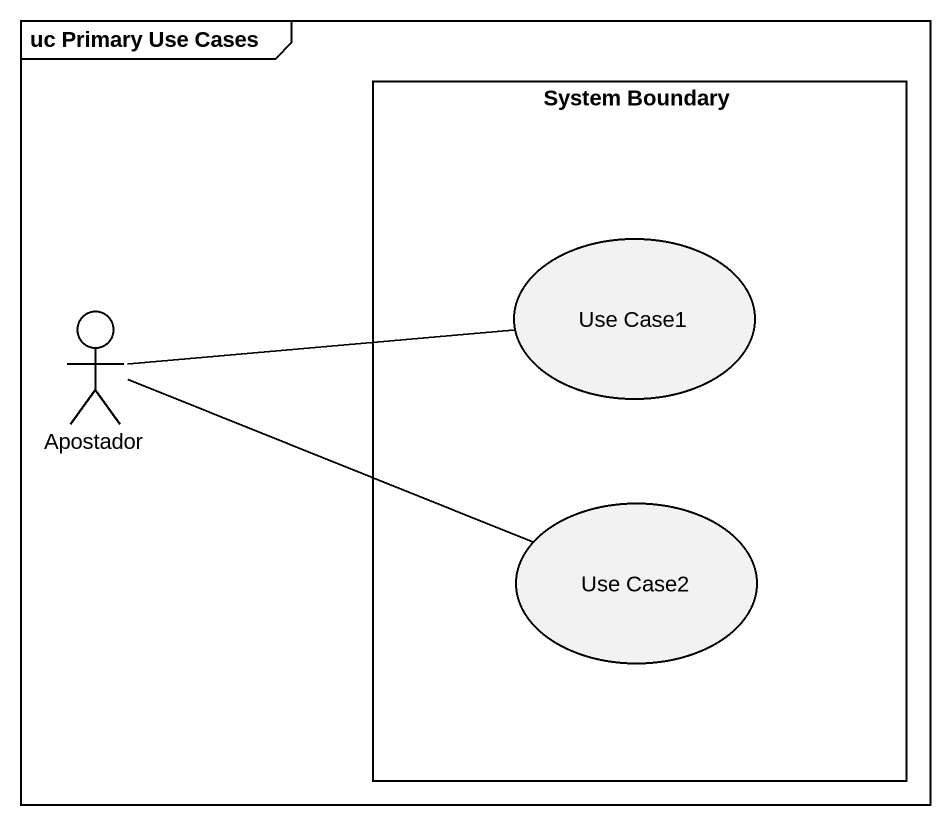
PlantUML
@startuml
mainframe uc Primary Use Cases
rectangle "System Boundary" as System_Boundary {
  usecase "Use Case1" as Use_Case1
  usecase "Use Case2" as Use_Case2
}
actor Apostador
Apostador -right- Use_Case1
Apostador -right- Use_Case2
@enduml
